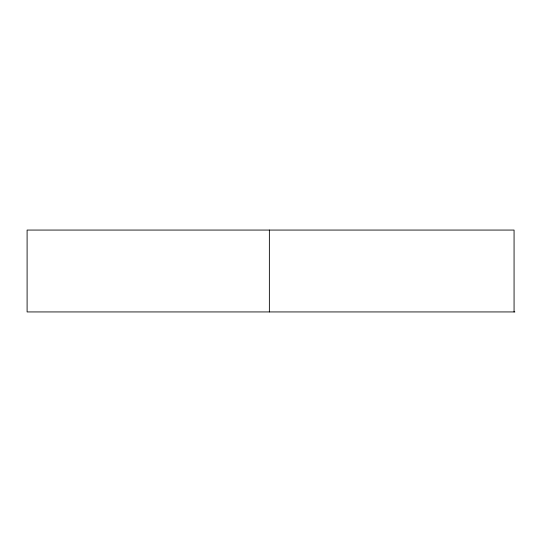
<?xml version="1.0" encoding="UTF-8"?>
<svg xmlns="http://www.w3.org/2000/svg" width="542" height="542" viewBox="0 0 542 542"><rect width="100%" height="100%" fill="white"/><g stroke="black" fill="none" stroke-linecap="round" stroke-linejoin="round"><path stroke-width="0.81" d="M514.9 311.935L27.1 311.935L27.1 230.065L514.067 230.065L514.067 311.935M269.367 230.065L269.367 311.935"/></g></svg>
